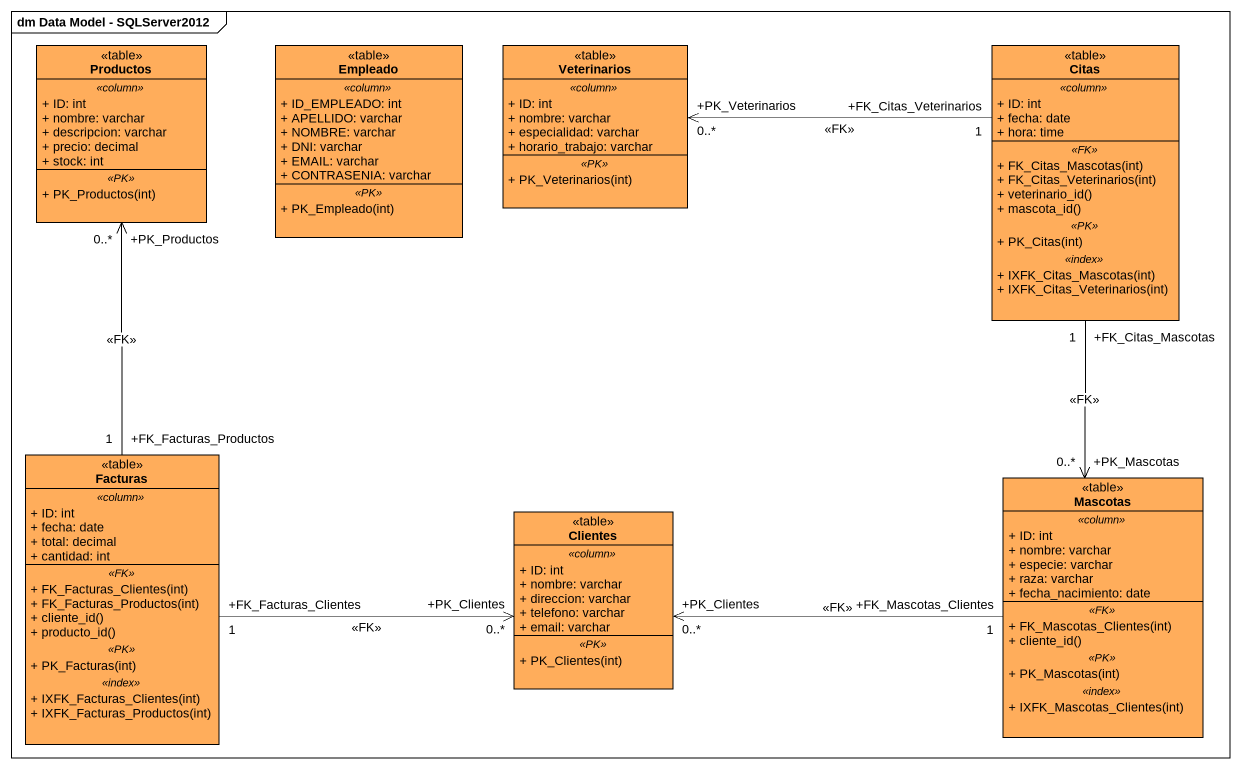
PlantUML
@startuml
mainframe dm Data Model - SQLServer2012
hide circle
hide empty members
skinparam classAttributeIconSize 0
class Productos <<table>> #FFAD5B {
  .. <<column>> ..
  + ID: int
  + nombre: varchar
  + descripcion: varchar
  + precio: decimal
  + stock: int
  .. <<PK>> ..
  + PK_Productos(int)
}
class Empleado <<table>> #FFAD5B {
  .. <<column>> ..
  + ID_EMPLEADO: int
  + APELLIDO: varchar
  + NOMBRE: varchar
  + DNI: varchar
  + EMAIL: varchar
  + CONTRASENIA: varchar
  .. <<PK>> ..
  + PK_Empleado(int)
}
class Veterinarios <<table>> #FFAD5B {
  .. <<column>> ..
  + ID: int
  + nombre: varchar
  + especialidad: varchar
  + horario_trabajo: varchar
  .. <<PK>> ..
  + PK_Veterinarios(int)
}
class Citas <<table>> #FFAD5B {
  .. <<column>> ..
  + ID: int
  + fecha: date
  + hora: time
  .. <<FK>> ..
  + FK_Citas_Mascotas(int)
  + FK_Citas_Veterinarios(int)
  + veterinario_id()
  + mascota_id()
  .. <<PK>> ..
  + PK_Citas(int)
  .. <<index>> ..
  + IXFK_Citas_Mascotas(int)
  + IXFK_Citas_Veterinarios(int)
}
class Facturas <<table>> #FFAD5B {
  .. <<column>> ..
  + ID: int
  + fecha: date
  + total: decimal
  + cantidad: int
  .. <<FK>> ..
  + FK_Facturas_Clientes(int)
  + FK_Facturas_Productos(int)
  + cliente_id()
  + producto_id()
  .. <<PK>> ..
  + PK_Facturas(int)
  .. <<index>> ..
  + IXFK_Facturas_Clientes(int)
  + IXFK_Facturas_Productos(int)
}
class Mascotas <<table>> #FFAD5B {
  .. <<column>> ..
  + ID: int
  + nombre: varchar
  + especie: varchar
  + raza: varchar
  + fecha_nacimiento: date
  .. <<FK>> ..
  + FK_Mascotas_Clientes(int)
  + cliente_id()
  .. <<PK>> ..
  + PK_Mascotas(int)
  .. <<index>> ..
  + IXFK_Mascotas_Clientes(int)
}
class Clientes <<table>> #FFAD5B {
  .. <<column>> ..
  + ID: int
  + nombre: varchar
  + direccion: varchar
  + telefono: varchar
  + email: varchar
  .. <<PK>> ..
  + PK_Clientes(int)
}
Citas "+FK_Citas_Veterinarios\n1" -left-> "+PK_Veterinarios\n0..*" Veterinarios : <<FK>>
Citas "+FK_Citas_Mascotas\n1" --> "+PK_Mascotas\n0..*" Mascotas : <<FK>>
Facturas "+FK_Facturas_Productos\n1" -up-> "+PK_Productos\n0..*" Productos : <<FK>>
Facturas "+FK_Facturas_Clientes\n1" -right-> "+PK_Clientes\n0..*" Clientes : <<FK>>
Mascotas "+FK_Mascotas_Clientes\n1" -left-> "+PK_Clientes\n0..*" Clientes : <<FK>>
@enduml
